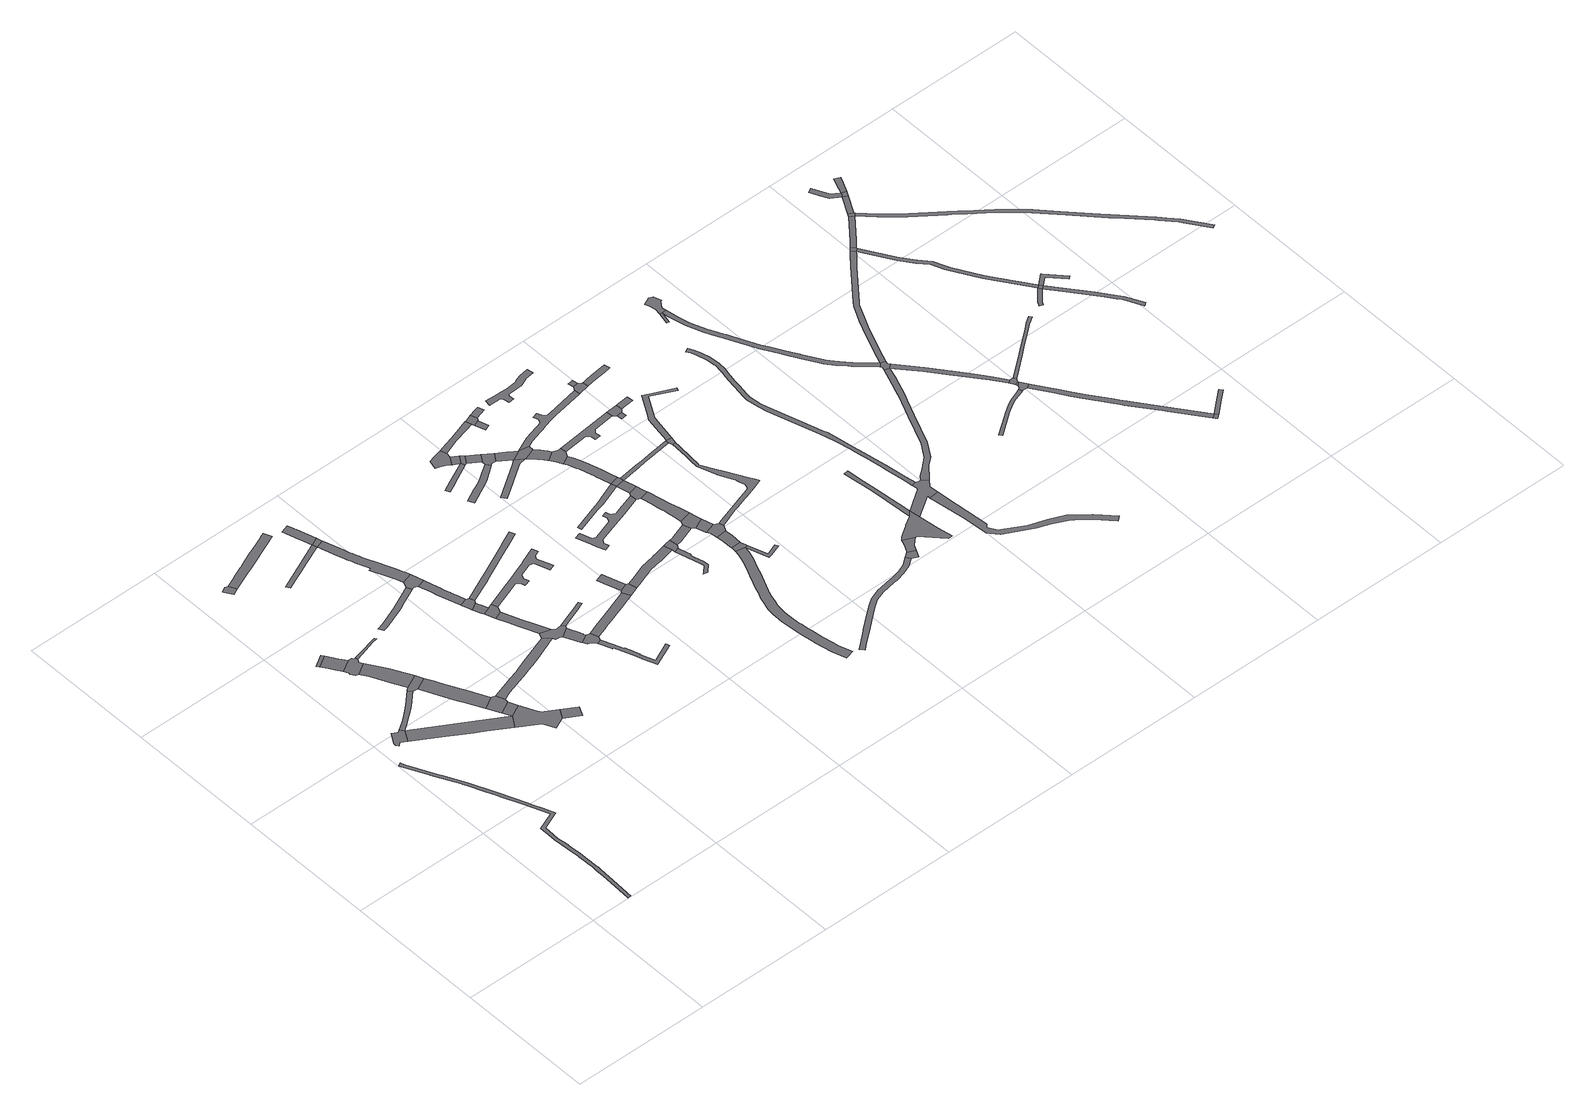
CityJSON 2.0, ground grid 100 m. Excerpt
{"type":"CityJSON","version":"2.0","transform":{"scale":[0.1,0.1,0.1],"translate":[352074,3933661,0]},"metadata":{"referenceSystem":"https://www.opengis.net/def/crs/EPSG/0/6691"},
"CityObjects":{
"road1":{"type":"Road","attributes":{"RoadStructureAttribute.sectionType":"1"},"geometry":[{"type":"MultiSurface","lod":"1","boundaries":[[[0,1,2,3,4,5,6,7,8,9,10,11,12,13,14,15,16,17,18,19,20,21,22,23,24,25,26,27,28,29,30,31,32,33,34,35,36,37,38,39,40,41,42,43,44,45,46,47,48,49,50,51,52,53,54,55]]]}]},
"road2":{"type":"Road","geometry":[{"type":"MultiSurface","lod":"1","boundaries":[[[56,57,58,59,60,61,62,63,64,65]]]}]},
"road3":{"type":"Road","attributes":{"RoadStructureAttribute.sectionType":"1"},"geometry":[{"type":"MultiSurface","lod":"1","boundaries":[[[66,67,68,69,70,59,58,71,72,73,74,75]]]}]},
"road4":{"type":"Road","attributes":{"RoadStructureAttribute.sectionType":"1"},"geometry":[{"type":"MultiSurface","lod":"1","boundaries":[[[76,58,57,77,78,79,80,81,82]]]}]},
"road5":{"type":"Road","geometry":[{"type":"MultiSurface","lod":"1","boundaries":[[[83,84,85,86]]]}]},
"road6":{"type":"Road","attributes":{"function":"3","RoadStructureAttribute.sectionType":"1"},"geometry":[{"type":"MultiSurface","lod":"1","boundaries":[[[87,88,89,90,91,84,83]]]}]},
"road7":{"type":"Road","geometry":[{"type":"MultiSurface","lod":"1","boundaries":[[[92,93,94,95,96,97,90,89,98,99,100,101]]]}]},
"road8":{"type":"Road","attributes":{"function":"3","RoadStructureAttribute.sectionType":"1"},"geometry":[{"type":"MultiSurface","lod":"1","boundaries":[[[102,103,104,105,106,107,108,109,92,101]]]}]},
"road9":{"type":"Road","geometry":[{"type":"MultiSurface","lod":"1","boundaries":[[[110,111,112,106,105,66,75]]]}]},
"road10":{"type":"Road","attributes":{"function":"3","RoadStructureAttribute.sectionType":"1"},"geometry":[{"type":"MultiSurface","lod":"1","boundaries":[[[110,113,114,115,116,117,118,119,120,121,122,123,124,125,126,111]]]}]},
"road11":{"type":"Road","geometry":[{"type":"MultiSurface","lod":"1","boundaries":[[[127,128,129,130,131,132,133]]]}]},
"road12":{"type":"Road","attributes":{"RoadStructureAttribute.sectionType":"1"},"geometry":[{"type":"MultiSurface","lod":"1","boundaries":[[[134,135,136,137,138,95,94]]]}]},
"road13":{"type":"Road","geometry":[{"type":"MultiSurface","lod":"1","boundaries":[[[118,117,139,140,141,142,143]]]}]},
"road14":{"type":"Road","attributes":{"RoadStructureAttribute.sectionType":"1"},"geometry":[{"type":"MultiSurface","lod":"1","boundaries":[[[144,140,139,82]]]}]},
"road15":{"type":"Road","geometry":[{"type":"MultiSurface","lod":"1","boundaries":[[[82,81,145,146,147,148,149,150,151,152,153,154,144]]]}]},
"road16":{"type":"Road","attributes":{"function":"3","RoadStructureAttribute.sectionType":"1"},"geometry":[{"type":"MultiSurface","lod":"1","boundaries":[[[155,156,157,158,159,149,148]]]}]},
"road17":{"type":"Road","attributes":{"RoadStructureAttribute.sectionType":"1"},"geometry":[{"type":"MultiSurface","lod":"1","boundaries":[[[130,160,161,162,163,164,165,166,167,168,169,170,171,172,173,174,131]]]}]},
"road18":{"type":"Road","attributes":{"RoadStructureAttribute.sectionType":"1"},"geometry":[{"type":"MultiSurface","lod":"1","boundaries":[[[142,175,176,177,178,179,180,181,182,183,184,185,186,187,188,189,190,191,192,143]]]}]},
"road19":{"type":"Road","attributes":{"RoadStructureAttribute.sectionType":"1"},"geometry":[{"type":"MultiSurface","lod":"1","boundaries":[[[193,194,195,196,197,198,199,200,201,202,203,204]]]}]},
"road20":{"type":"Road","attributes":{"RoadStructureAttribute.sectionType":"1"},"geometry":[{"type":"MultiSurface","lod":"1","boundaries":[[[205,206,207,208,209,210,211]]]}]},
"road21":{"type":"Road","attributes":{"RoadStructureAttribute.sectionType":"1"},"geometry":[{"type":"MultiSurface","lod":"1","boundaries":[[[212,213,214,215,216,217,218,219,220,221,211]]]}]},
"road22":{"type":"Road","geometry":[{"type":"MultiSurface","lod":"1","boundaries":[[[210,222,223,224,212,211]]]}]},
"road23":{"type":"Road","geometry":[{"type":"MultiSurface","lod":"1","boundaries":[[[225,226,227,193,204,228,229,230]]]}]},
"road24":{"type":"Road","attributes":{"RoadStructureAttribute.sectionType":"1"},"geometry":[{"type":"MultiSurface","lod":"1","boundaries":[[[210,231,232,233,234,235,236,237,238,239,240,241,242,243,244,245,246,227,226,247,248,249,250,251,252,253,254,255,256,257,258,259,260,261,262,222]]]}]},
"road25":{"type":"Road","attributes":{"RoadStructureAttribute.sectionType":"1"},"geometry":[{"type":"MultiSurface","lod":"1","boundaries":[[[229,263,264,265,266,267,268,269,270,271,272,273,274,275,230]]]}]},
"road26":{"type":"Road","geometry":[{"type":"MultiSurface","lod":"1","boundaries":[[[265,276,277,278,279,280,281,282,283,266]]]}]},
"road27":{"type":"Road","attributes":{"RoadStructureAttribute.sectionType":"1"},"geometry":[{"type":"MultiSurface","lod":"1","boundaries":[[[284,285,286,287,288,289,290,291,280,279]]]}]},
"road28":{"type":"Road","geometry":[{"type":"MultiSurface","lod":"1","boundaries":[[[292,288,287,293,294,295]]]}]},
"road29":{"type":"Road","attributes":{"RoadStructureAttribute.sectionType":"1"},"geometry":[{"type":"MultiSurface","lod":"1","boundaries":[[[296,297,298,294,293,299,300,301,302,303,304,305]]]}]},
"road30":{"type":"Road","geometry":[{"type":"MultiSurface","lod":"1","boundaries":[[[304,186,185,306,307,308,309,310,311,312,313,305]]]}]},
"road31":{"type":"Road","attributes":{"RoadStructureAttribute.sectionType":"1"},"geometry":[{"type":"MultiSurface","lod":"1","boundaries":[[[314,315,316,317,318,310,309,319,320,321,322]]]}]},
"road32":{"type":"Road","geometry":[{"type":"MultiSurface","lod":"1","boundaries":[[[323,324,325,326,327,328,329,330,331,332,314,322]]]}]},
"road33":{"type":"Road","attributes":{"RoadStructureAttribute.sectionType":"1"},"geometry":[{"type":"MultiSurface","lod":"1","boundaries":[[[333,334,335,336,337,338,339,340,341,342,343,344,345,346,347,348,349,350,351,352,328,327]]]}]},
"road34":{"type":"Road","attributes":{"RoadStructureAttribute.sectionType":"1"},"geometry":[{"type":"MultiSurface","lod":"1","boundaries":[[[311,353,354,355,356,357,358,359,360,361,312]]]}]},
"road35":{"type":"Road","geometry":[{"type":"MultiSurface","lod":"1","boundaries":[[[362,363,364,365,366,367,368,369,370,371,372,373,374,375,376,377,378,379,380,381,382,383,384,385,386,387,292,295]]]}]},
"road36":{"type":"Road","attributes":{"RoadStructureAttribute.sectionType":"1"},"geometry":[{"type":"MultiSurface","lod":"1","boundaries":[[[282,388,389,390,391,392,393,394,395,396,397,398,399,283]]]}]},
"road37":{"type":"Road","attributes":{"RoadStructureAttribute.sectionType":"1"},"geometry":[{"type":"MultiSurface","lod":"1","boundaries":[[[400,401,402,403,404,405,330,329,406,407,408,409,410,411,412,413,414,415]]]}]},
"road38":{"type":"Road","attributes":{"RoadStructureAttribute.sectionType":"1"},"geometry":[{"type":"MultiSurface","lod":"1","boundaries":[[[416,417,418,419,420,421]]]}]},
"road39":{"type":"Road","geometry":[{"type":"MultiSurface","lod":"1","boundaries":[[[420,400,415,422,423,424,425,426,421]]]}]},
"road40":{"type":"Road","attributes":{"RoadStructureAttribute.sectionType":"1"},"geometry":[{"type":"MultiSurface","lod":"1","boundaries":[[[424,427,428,429,430,431,432,433,434,435,436,437,438,439,425]]]}]},
"road41":{"type":"Road","attributes":{"RoadStructureAttribute.sectionType":"1"},"geometry":[{"type":"MultiSurface","lod":"1","boundaries":[[[440,441,442,443,444,445,446]]]}]},
"road42":{"type":"Road","attributes":{"RoadStructureAttribute.sectionType":"1"},"geometry":[{"type":"MultiSurface","lod":"1","boundaries":[[[447,448,449,450,451,452,453,454,455,456,457,458]]]}]},
"road43":{"type":"Road","geometry":[{"type":"MultiSurface","lod":"1","boundaries":[[[459,460,461,462,463,464,465,466,467,468]]]}]},
"road44":{"type":"Road","attributes":{"RoadStructureAttribute.sectionType":"1"},"geometry":[{"type":"MultiSurface","lod":"1","boundaries":[[[469,470,471,472,473,474,475,476,477,478,479,480,481,482,483,484,485,486,487,488,489,490,491,492,493,494,495,496,497,498,499,500,501,502,503,504,505,506,507,508,509,510,511,512,513,514,515,516,517,518,519,520,521,522,523]]]}]},
"road45":{"type":"Road","attributes":{"RoadStructureAttribute.sectionType":"1"},"geometry":[{"type":"MultiSurface","lod":"1","boundaries":[[[524,467,466,525,446]]]}]},
"road46":{"type":"Road","geometry":[{"type":"MultiSurface","lod":"1","boundaries":[[[526,527,524,446,445]]]}]},
"road47":{"type":"Road","attributes":{"RoadStructureAttribute.sectionType":"1"},"geometry":[{"type":"MultiSurface","lod":"1","boundaries":[[[528,529,530,531,532,533,534,535,536,537,538,539]]]}]},
"road48":{"type":"Road","attributes":{"RoadStructureAttribute.sectionType":"1"},"geometry":[{"type":"MultiSurface","lod":"1","boundaries":[[[540,541,542,543,544,545,546,547,548,549,550,551,552,553,554,555,556,557,558,559,560,561,562]]]}]},
"road49":{"type":"Road","attributes":{"RoadStructureAttribute.sectionType":"1"},"geometry":[{"type":"MultiSurface","lod":"1","boundaries":[[[563,564,565,566,567,568,569,570,571]]]}]},
"road50":{"type":"Road","geometry":[{"type":"MultiSurface","lod":"1","boundaries":[[[572,573,432,431,528,539,574]]]}]},
"road51":{"type":"Road","attributes":{"RoadStructureAttribute.sectionType":"1"},"geometry":[{"type":"MultiSurface","lod":"1","boundaries":[[[527,526,575,576]]]}]},
"road52":{"type":"Road","geometry":[{"type":"MultiSurface","lod":"1","boundaries":[[[577,578,579,576,575,447,458]]]}]},
"road53":{"type":"Road","attributes":{"RoadStructureAttribute.sectionType":"1"},"geometry":[{"type":"MultiSurface","lod":"1","boundaries":[[[580,581,582,583,584,585,586,587,588,589,590,591,580,592,593,594]]]}]},
"road54":{"type":"Road","attributes":{"RoadStructureAttribute.sectionType":"1"},"geometry":[{"type":"MultiSurface","lod":"1","boundaries":[[[595,596,597,598,599,600,601,459,468]]]}]},
"road55":{"type":"Road","attributes":{"RoadStructureAttribute.sectionType":"1"},"geometry":[{"type":"MultiSurface","lod":"1","boundaries":[[[602,603,604,605,572,574]]]}]},
"road56":{"type":"Road","attributes":{"RoadStructureAttribute.sectionType":"1"},"geometry":[{"type":"MultiSurface","lod":"1","boundaries":[[[578,571,606,607,608,579]]]}]},
"road57":{"type":"Road","geometry":[{"type":"MultiSurface","lod":"1","boundaries":[[[571,570,609,610,606]]]}]},
"road58":{"type":"Road","geometry":[{"type":"MultiSurface","lod":"1","boundaries":[[[611,612,613,614,615,469,523]]]}]},
"road59":{"type":"Road","attributes":{"RoadStructureAttribute.sectionType":"1"},"geometry":[{"type":"MultiSurface","lod":"1","boundaries":[[[616,617,614,613,618,619,620]]]}]},
"road60":{"type":"Road","attributes":{"RoadStructureAttribute.sectionType":"1"},"geometry":[{"type":"MultiSurface","lod":"1","boundaries":[[[621,622,623,624,625,626,627,609,570,628,629,630,631,632,633,634,635]]]}]},
"road61":{"type":"Road","geometry":[{"type":"MultiSurface","lod":"1","boundaries":[[[604,603,636,637,638,639,640]]]}]},
"road62":{"type":"Road","attributes":{"RoadStructureAttribute.sectionType":"1"},"geometry":[{"type":"MultiSurface","lod":"1","boundaries":[[[637,636,641,642]]]}]},
"road63":{"type":"Road","attributes":{"RoadStructureAttribute.sectionType":"1"},"geometry":[{"type":"MultiSurface","lod":"1","boundaries":[[[643,644,645,646,647,648,649,650,651,652,653,654,655,656,657,658,659,660,661,662,663,664,665,666,667,668]]]}]},
"road64":{"type":"Road","geometry":[{"type":"MultiSurface","lod":"1","boundaries":[[[641,669,670,671,620,619,672,673,674,642]]]}]},
"road65":{"type":"Road","attributes":{"RoadStructureAttribute.sectionType":"1"},"geometry":[{"type":"MultiSurface","lod":"1","boundaries":[[[675,676,677,678,679,680,681,682,683,684,640,639,685,686,687,688,689]]]}]},
"road66":{"type":"Road","attributes":{"RoadStructureAttribute.sectionType":"1"},"geometry":[{"type":"MultiSurface","lod":"1","boundaries":[[[690,691,692,693,694,695,611,523]]]}]},
"road67":{"type":"Road","attributes":{"RoadStructureAttribute.sectionType":"1"},"geometry":[{"type":"MultiSurface","lod":"1","boundaries":[[[696,697,698,699]]]}]},
"road68":{"type":"Road","geometry":[{"type":"MultiSurface","lod":"1","boundaries":[[[700,593,592,562,561,675,689]]]}]},
"road69":{"type":"Road","geometry":[{"type":"MultiSurface","lod":"1","boundaries":[[[597,696,699,701,702,703,598]]]}]},
"road70":{"type":"Road","geometry":[{"type":"MultiSurface","lod":"1","boundaries":[[[704,705,706,707,708,621,635,709,710,711]]]}]},
"road71":{"type":"Road","geometry":[{"type":"MultiSurface","lod":"1","boundaries":[[[712,713,581,580,594]]]}]},
"road72":{"type":"Road","attributes":{"RoadStructureAttribute.sectionType":"1"},"geometry":[{"type":"MultiSurface","lod":"1","boundaries":[[[714,715,716,717,718,719,720,721,581,713,722,723,724,725,726,727,704,711]]]}]},
"road73":{"type":"Road","attributes":{"RoadStructureAttribute.sectionType":"1"},"geometry":[{"type":"MultiSurface","lod":"1","boundaries":[[[728,729,730,702,701]]]}]},
"road74":{"type":"Road","attributes":{"RoadStructureAttribute.sectionType":"1"},"geometry":[{"type":"MultiSurface","lod":"1","boundaries":[[[731,732,733,734,735,736,737,738,739,740,741,742,743,606,610,744,745,746,747,748,749,750,751]]]}]},
"road75":{"type":"Road","attributes":{"RoadStructureAttribute.sectionType":"1"},"geometry":[{"type":"MultiSurface","lod":"1","boundaries":[[[752,753,754,755,756,757,758,759,712,594]]]}]},
"road76":{"type":"Road","attributes":{"RoadStructureAttribute.sectionType":"1"},"geometry":[{"type":"MultiSurface","lod":"1","boundaries":[[[760,761,762,706,705,763,764,765,766,767,768,769,770]]]}]},
"road77":{"type":"Road","attributes":{"RoadStructureAttribute.sectionType":"1"},"geometry":[{"type":"MultiSurface","lod":"1","boundaries":[[[771,772,773,774,775,776,777,778,779,780,781,782,783,784,785,786,673,672,787,788,789,790,791,792,793,794,795,796,797,798,799,800,801,802,803,804,805]]]}]},
"road78":{"type":"Road","attributes":{"RoadStructureAttribute.sectionType":"1"},"geometry":[{"type":"MultiSurface","lod":"1","boundaries":[[[806,807,808,809,810,811,812,813,814,815,816,817,818,819,820,821,822,823,824,825,826,827]]]}]},
"road79":{"type":"Road","geometry":[{"type":"MultiSurface","lod":"1","boundaries":[[[828,643,668,829,830]]]}]},
"road80":{"type":"Road","geometry":[{"type":"MultiSurface","lod":"1","boundaries":[[[756,755,831,771,805,832,833]]]}]},
"road81":{"type":"Road","attributes":{"RoadStructureAttribute.sectionType":"1"},"geometry":[{"type":"MultiSurface","lod":"1","boundaries":[[[834,835,836,837,838,828,830]]]}]},
"road82":{"type":"Road","attributes":{"RoadStructureAttribute.sectionType":"1"},"geometry":[{"type":"MultiSurface","lod":"1","boundaries":[[[839,840,841,842]]]}]},
"road83":{"type":"Road","geometry":[{"type":"MultiSurface","lod":"1","boundaries":[[[843,760,770,839,842,844]]]}]},
"road84":{"type":"Road","geometry":[{"type":"MultiSurface","lod":"1","boundaries":[[[845,846,847,848,731,751]]]}]},
"road85":{"type":"Road","attributes":{"RoadStructureAttribute.sectionType":"1"},"geometry":[{"type":"MultiSurface","lod":"1","boundaries":[[[847,849,850,851,852,848]]]}]},
"road86":{"type":"Road","geometry":[{"type":"MultiSurface","lod":"1","boundaries":[[[853,854,855,856,857,858,836,835,859,860,861,862,863]]]}]},
"road87":{"type":"Road","attributes":{"RoadStructureAttribute.sectionType":"1"},"geometry":[{"type":"MultiSurface","lod":"1","boundaries":[[[864,865,843,844]]]}]},
"road88":{"type":"Road","attributes":{"RoadStructureAttribute.sectionType":"1"},"geometry":[{"type":"MultiSurface","lod":"1","boundaries":[[[866,867,868,869,870,871,872,873,874,875,876,833,832]]]}]},
"road89":{"type":"Road","attributes":{"RoadStructureAttribute.sectionType":"1"},"geometry":[{"type":"MultiSurface","lod":"1","boundaries":[[[877,878,879,880,881,882,883,884,885,886,887,846,845]]]}]},
"road90":{"type":"Road","attributes":{"RoadStructureAttribute.sectionType":"1"},"geometry":[{"type":"MultiSurface","lod":"1","boundaries":[[[853,888,889,890,891,892,893,894,895,896,854]]]}]},
"road91":{"type":"Road","geometry":[{"type":"MultiSurface","lod":"1","boundaries":[[[897,898,899,900,901,902,903,904,905,906,907,908,909,910,911,912,913,853,863]]]}]},
"road92":{"type":"Road","attributes":{"RoadStructureAttribute.sectionType":"1"},"geometry":[{"type":"MultiSurface","lod":"1","boundaries":[[[907,914,915,916,917,918,919,920,921,922,923,924,925,926,927,928,929,930,931,932,933,934,935,936,937,938,939,940,941,942,943,944,945,946,947,948,949,950,951,952,953,954,955,956,957,958,959,960,961,962,963,964,965,908]]]}]},
"road93":{"type":"Road","attributes":{"RoadStructureAttribute.sectionType":"1"},"geometry":[{"type":"MultiSurface","lod":"1","boundaries":[[[966,967,968,969,970,971,972,973,974,975,976,977,978,979,980,981,982,983,984,985,986,987,988,989,901,900]]]}]},
"road94":{"type":"Road","attributes":{"RoadStructureAttribute.sectionType":"1"},"geometry":[{"type":"MultiSurface","lod":"1","boundaries":[[[990,991,992,993]]]}]},
"road95":{"type":"Road","geometry":[{"type":"MultiSurface","lod":"1","boundaries":[[[993,994,995,996,997,998,999,1000,1001,1002,1003,1004,990]]]}]},
"road96":{"type":"Road","attributes":{"RoadStructureAttribute.sectionType":"1"},"geometry":[{"type":"MultiSurface","lod":"1","boundaries":[[[1005,1006,1007,1008,1009,1010,1011,1012,1013,1014,1015,1016,1017,1018,1019,1020,1021,1022,1023,1024,1025,1026,1027,1028,1029,1030,1031,1032,1033,1034,1035,1036,1037,1038,1039,1040,1041,1042,1043,1044,1045,1046,1047,1048,994,993]]]}]},
"road97":{"type":"Road","attributes":{"RoadStructureAttribute.sectionType":"1"},"geometry":[{"type":"MultiSurface","lod":"1","boundaries":[[[1049,1050,1051,1052,1053,1054,1055,1056,1057,1058,1059,905,904,1060,1061,1062,1063,1064,1065,1066,1067,1068,1069,1070,1071,1072,1073,1074,1075,1076,1077,1078,1079,1080,1081,1082,1083,1069,1084]]]}]},
"road98":{"type":"Road","geometry":[{"type":"MultiSurface","lod":"1","boundaries":[[[1069,1083,1085,1086,1028,1027,1087,1084]]]}]},
"road99":{"type":"Road","attributes":{"RoadStructureAttribute.sectionType":"1"},"geometry":[{"type":"MultiSurface","lod":"1","boundaries":[[[1088,1089,1090,1091,1092,1093,1094,1095,1096,1097,1098,1099]]]}]},
"road100":{"type":"Road","attributes":{"RoadStructureAttribute.sectionType":"1"},"geometry":[{"type":"MultiSurface","lod":"1","boundaries":[[[1100,1101,1102,1103]]]}]},
"road101":{"type":"Road","geometry":[{"type":"MultiSurface","lod":"1","boundaries":[[[1102,1104,1105,1099,1098,1106,1107,1108,1109,1103]]]}]},
"road102":{"type":"Road","geometry":[{"type":"MultiSurface","lod":"1","boundaries":[[[1075,1110,1101,1100,1111,1112,1113,1114,1076]]]}]},
"road103":{"type":"Road","attributes":{"RoadStructureAttribute.sectionType":"1"},"geometry":[{"type":"MultiSurface","lod":"1","boundaries":[[[1115,1116,1117,1118,1119,1120,1121,1122,1123,1124,1109,1108,1125,1126,1127,1128,1129,1130,1131,1132,1133,1134,1135,1136]]]}]},
"road104":{"type":"Road","attributes":{"RoadStructureAttribute.sectionType":"1"},"geometry":[{"type":"MultiSurface","lod":"1","boundaries":[[[1113,1137,1138,1139,1140,1141,1142,1143,1144,1145,1146,1147,1148,1114]]]}]},
"road105":{"type":"Road","attributes":{"RoadStructureAttribute.sectionType":"1"},"geometry":[{"type":"MultiSurface","lod":"1","boundaries":[[[1149,1150,1151,1152,1153,1154,1155,1156,1157,1158,1028,1086,1159,1160,1161,1162,1163,1164,1165,1166,1167,1168,1169,1170,1171,1172,1173,1174,1175,1176,1177,1178,1179,1180,1181,1182,1183,1184,1185,1186,1187,1188,1189,1168]]]}]},
"road106":{"type":"Road","geometry":[{"type":"MultiSurface","lod":"1","boundaries":[[[1136,1135,1190,1191,1192,1193]]]}]},
"road107":{"type":"Road","geometry":[{"type":"MultiSurface","lod":"1","boundaries":[[[1189,1194,1195,1149,1168]]]}]},
"road108":{"type":"Road","attributes":{"RoadStructureAttribute.sectionType":"1"},"geometry":[{"type":"MultiSurface","lod":"1","boundaries":[[[1196,1197,1198,1199,1200,1136,1193]]]}]},
"road109":{"type":"Road","geometry":[{"type":"MultiSurface","lod":"1","boundaries":[[[1201,1202,1203,1204,1205]]]}]},
"road110":{"type":"Road","attributes":{"RoadStructureAttribute.sectionType":"1"},"geometry":[{"type":"MultiSurface","lod":"1","boundaries":[[[1206,1203,1202,1207]]]}]},
"road111":{"type":"Road","geometry":[{"type":"MultiSurface","lod":"1","boundaries":[[[1177,1208,1209,1178]]]}]},
"road112":{"type":"Road","attributes":{"RoadStructureAttribute.sectionType":"1"},"geometry":[{"type":"MultiSurface","lod":"1","boundaries":[[[1210,1211,1212,1206,1213,1214,1215,1216,1217,1218]]]}]},
"road113":{"type":"Road","attributes":{"RoadStructureAttribute.sectionType":"1"},"geometry":[{"type":"MultiSurface","lod":"1","boundaries":[[[1177,1219,1220,1221,1222,1223,1208,1224,1225,1226,1227,1228,1229,1230,1231,1232,1233,1234,1235,1236,1209,1208]]]}]},
"road114":{"type":"Road","geometry":[{"type":"MultiSurface","lod":"1","boundaries":[[[1237,1213,1206,1207]]]}]},
"road115":{"type":"Road","attributes":{"RoadStructureAttribute.sectionType":"1"},"geometry":[{"type":"MultiSurface","lod":"1","boundaries":[[[1209,1238,1239,1240,1241,1242,1243,1178]]]}]},
"road116":{"type":"Road","attributes":{"RoadStructureAttribute.sectionType":"1"},"geometry":[{"type":"MultiSurface","lod":"1","boundaries":[[[1244,1213,1237,1245,1246,1247]]]}]},
"road117":{"type":"Road","attributes":{"RoadStructureAttribute.sectionType":"1"},"geometry":[{"type":"MultiSurface","lod":"1","boundaries":[[[1204,1248,1249,1195,1194,1250,1205,1251,1252,1253,1254,1255,1256,1257,1258,1259,1260,1261,1262,1263,1264,1265,1266,1267,1268,1269,1270,1271,1272,1273,1274,1275,1276,1277,1278,1279,1280,1281,1282,1283,1284,1285,1286,1287,1288,1289,1201,1205]]]}]}
},
"vertices":[
[4,1776,0],[13,1757,0],[18,1745,0],[93,1593,0],[95,1587,0],[110,1555,0],[188,1404,0],[190,1400,0],[201,1377,0],[251,1260,0],[281,1190,0],[291,1167,0],[346,1032,0],[416,854,0],[290,802,0],[289,728,0],[288,670,0],[292,618,0],[296,561,0],[301,467,0],[302,458,0],[302,442,0],[304,393,0],[304,388,0],[305,347,0],[303,309,0],[300,238,0],[298,206,0],[288,7,0],[288,4,0],[311,3,0],[313,40,0],[314,48,0],[324,224,0],[325,229,0],[324,237,0],[329,321,0],[329,326,0],[326,436,0],[325,487,0],[320,562,0],[319,601,0],[312,670,0],[313,714,0],[314,785,0],[448,841,0],[414,926,0],[390,986,0],[373,1028,0],[304,1199,0],[292,1227,0],[223,1387,0],[146,1541,0],[132,1566,0],[39,1756,0],[27,1789,0],
[143,1922,0],[184,1898,0],[231,1978,0],[213,2005,0],[201,1997,0],[195,1993,0],[158,2016,0],[111,1940,0],[106,1920,0],[121,1903,0],
[473,2223,0],[382,2135,0],[347,2105,0],[314,2078,0],[273,2046,0],[291,2020,0],[334,2053,0],[370,2083,0],[403,2112,0],[495,2200,0],
[262,1960,0],[387,1777,0],[452,1737,0],[536,1686,0],[602,1646,0],[751,1555,0],[804,1640,0],
[214,2733,0],[296,2785,0],[284,2803,0],[201,2751,0],
[244,2685,0],[267,2649,0],[294,2606,0],[378,2658,0],[344,2710,0],
[430,2579,0],[415,2603,0],[429,2628,0],[425,2644,0],[418,2642,0],[406,2657,0],[311,2578,0],[310,2561,0],[330,2532,0],[348,2527,0],
[383,2469,0],[457,2321,0],[490,2255,0],[496,2245,0],[594,2293,0],[567,2347,0],[545,2392,0],[515,2443,0],
[530,2193,0],[620,2239,0],[616,2248,0],
[621,2006,0],[634,1978,0],[651,1944,0],[663,1919,0],[726,1794,0],[814,1844,0],[765,1945,0],[757,1962,0],[734,2009,0],[733,2010,0],[708,2061,0],[681,2115,0],[658,2163,0],[648,2181,0],
[209,3596,0],[239,3542,0],[267,3556,0],[285,3564,0],[261,3619,0],[240,3626,0],[204,3605,0],
[477,2641,0],[589,2672,0],[631,2681,0],[623,2696,0],[472,2657,0],
[773,1701,0],[863,1747,0],[866,1773,0],[869,1774,0],[845,1834,0],
[893,1682,0],
[875,1479,0],[896,1465,0],[935,1384,0],[1016,1422,0],[1057,1489,0],[959,1549,0],[940,1585,0],[912,1640,0],[911,1644,0],[899,1670,0],
[1126,1357,0],[1135,1375,0],[1144,1393,0],[1157,1418,0],[1161,1426,0],
[418,3621,0],[419,3621,0],[468,3641,0],[684,3734,0],[745,3760,0],[721,3816,0],[689,3803,0],[674,3797,0],[621,3774,0],[540,3740,0],[446,3698,0],[435,3693,0],[419,3687,0],[342,3655,0],[337,3652,0],
[928,1799,0],[968,1811,0],[1034,1832,0],[1105,1853,0],[1143,1867,0],[1182,1880,0],[1266,1911,0],[1291,1921,0],[1374,1952,0],[1416,1968,0],[1432,1973,0],[1382,2019,0],[1192,1950,0],[1151,1935,0],[1113,1921,0],[1075,1907,0],[1010,1886,0],[964,1872,0],
[1059,2891,0],[969,2849,0],[883,2808,0],[743,2752,0],[696,2740,0],[715,2706,0],[746,2712,0],[899,2772,0],[926,2784,0],[945,2793,0],[1015,2826,0],[1076,2855,0],
[518,3384,0],[534,3354,0],[603,3386,0],[667,3415,0],[749,3452,0],[889,3514,0],[879,3546,0],
[934,3573,0],[933,3576,0],[893,3708,0],[891,3714,0],[889,3724,0],[874,3769,0],[817,3751,0],[826,3719,0],[852,3633,0],[855,3624,0],
[947,3532,0],[941,3549,0],[936,3568,0],
[1168,2911,0],[1154,2956,0],[1078,2933,0],[1094,2863,0],[1121,2851,0],[1180,2867,0],
[931,3373,0],[935,3362,0],[942,3339,0],[946,3328,0],[953,3308,0],[963,3277,0],[968,3263,0],[976,3241,0],[978,3236,0],[991,3203,0],[1006,3166,0],[1009,3159,0],[991,3152,0],[1047,3021,0],[1059,2991,0],[1070,2956,0],[1140,3001,0],[1136,3012,0],[1121,3052,0],[1105,3089,0],[1063,3187,0],[1047,3227,0],[1031,3265,0],[1029,3272,0],[1024,3286,0],[1022,3292,0],[1019,3299,0],[1009,3329,0],[1006,3335,0],[999,3358,0],[989,3392,0],[984,3408,0],
[1146,2762,0],[1157,2722,0],[1206,2559,0],[1263,2576,0],[1247,2629,0],[1236,2663,0],[1234,2671,0],[1231,2682,0],[1228,2694,0],[1218,2726,0],[1214,2739,0],[1213,2745,0],[1193,2815,0],
[1210,2547,0],[1215,2530,0],[1224,2502,0],[1231,2482,0],[1283,2514,0],[1285,2516,0],[1296,2530,0],[1283,2568,0],
[1232,2478,0],[1240,2457,0],[1255,2421,0],[1261,2406,0],[1318,2427,0],[1313,2439,0],[1297,2478,0],[1288,2501,0],
[1349,2439,0],[1289,2334,0],[1345,2356,0],[1364,2399,0],
[1418,2178,0],[1417,2179,0],[1402,2216,0],[1300,2307,0],[1316,2266,0],[1323,2249,0],[1344,2198,0],[1362,2152,0],[1399,2059,0],[1477,2036,0],
[1442,1955,0],[1464,1953,0],[1471,1952,0],[1484,1942,0],[1554,1988,0],[1564,2001,0],[1541,2021,0],[1500,2019,0],
[1600,1862,0],[1595,1876,0],[1594,1879,0],[1577,1924,0],[1566,1954,0],[1503,1911,0],[1523,1863,0],[1540,1833,0],[1542,1829,0],
[1561,1797,0],[1582,1789,0],[1588,1784,0],[1606,1767,0],[1608,1761,0],[1640,1773,0],[1651,1798,0],[1631,1855,0],[1626,1853,0],[1616,1857,0],
[1643,1669,0],[1644,1664,0],[1653,1667,0],[1654,1665,0],[1699,1543,0],[1721,1486,0],[1722,1481,0],[1746,1419,0],[1759,1384,0],[1922,1458,0],[1912,1480,0],[1773,1415,0],[1735,1518,0],[1740,1520,0],[1723,1565,0],[1722,1570,0],[1703,1620,0],[1698,1618,0],[1697,1619,0],[1671,1690,0],
[1634,2028,0],[1727,2064,0],[1729,2065,0],[1764,2078,0],[1755,2103,0],[1740,2097,0],[1730,2093,0],[1728,2092,0],[1626,2054,0],
[1543,2463,0],[1574,2474,0],[1575,2474,0],[1602,2458,0],[1613,2425,0],[1655,2440,0],[1641,2479,0],[1654,2506,0],[1697,2523,0],[1733,2536,0],[1735,2537,0],[1743,2540,0],[1774,2532,0],[1788,2495,0],[1815,2424,0],[1854,2439,0],[1839,2480,0],[1813,2551,0],[1827,2574,0],[1865,2589,0],[1847,2632,0],[1735,2586,0],[1734,2585,0],[1731,2584,0],[1626,2544,0],[1537,2510,0],
[1462,2606,0],[1474,2611,0],[1514,2631,0],[1735,2736,0],[1737,2737,0],[1860,2796,0],[1843,2832,0],[1738,2782,0],[1736,2781,0],[1504,2670,0],[1457,2648,0],[1416,2629,0],
[2007,1987,0],[1843,1930,0],[1727,1889,0],[1725,1888,0],[1716,1885,0],[1669,1868,0],[1680,1808,0],[1725,1823,0],[1725,1824,0],[1726,1824,0],[1740,1829,0],[1825,1859,0],[1861,1872,0],[1913,1890,0],[1991,1918,0],[2032,1932,0],
[2042,2122,0],[2021,2187,0],[1964,2169,0],[1986,2098,0],[2016,2005,0],[2072,2026,0],
[2033,1932,0],[2072,1946,0],[2102,1957,0],[2090,2017,0],[2084,2020,0],
[2132,1968,0],[2268,2016,0],[2365,2034,0],[2368,2034,0],[2478,2059,0],[2465,2119,0],[2398,2104,0],[2389,2102,0],[2361,2097,0],[2357,2096,0],[2249,2073,0],[2145,2036,0],[2141,2034,0],
[1868,3395,0],[1794,3358,0],[1808,3328,0],[1870,3359,0],[1882,3365,0],[2029,3441,0],[2015,3468,0],
[2122,3362,0],[2055,3319,0],[2003,3282,0],[1952,3258,0],[1924,3244,0],[1833,3199,0],[1853,3159,0],[1936,3200,0],[1944,3203,0],[1975,3219,0],[2036,3251,0],[2144,3334,0],
[1996,3633,0],[1929,3614,0],[1891,3603,0],[1872,3539,0],[1892,3534,0],[1914,3525,0],[1939,3513,0],[1968,3495,0],[2005,3553,0],[2009,3588,0],
[2759,1794,0],[2752,1759,0],[2745,1731,0],[2733,1697,0],[2715,1649,0],[2685,1581,0],[2635,1465,0],[2633,1461,0],[2624,1438,0],[2617,1421,0],[2605,1390,0],[2597,1365,0],[2575,1289,0],[2572,1268,0],[2568,1233,0],[2565,1208,0],[2566,1186,0],[2566,1174,0],[2567,1157,0],[2567,1152,0],[2572,1077,0],[2574,1054,0],[2580,1007,0],[2581,997,0],[2584,977,0],[2594,911,0],[2597,885,0],[2622,759,0],[2652,662,0],[2717,680,0],[2685,778,0],[2678,816,0],[2662,894,0],[2653,960,0],[2652,970,0],[2646,1008,0],[2639,1062,0],[2637,1080,0],[2633,1164,0],[2632,1210,0],[2634,1224,0],[2636,1241,0],[2641,1277,0],[2650,1311,0],[2664,1363,0],[2671,1381,0],[2676,1392,0],[2684,1412,0],[2713,1477,0],[2717,1487,0],[2746,1551,0],[2767,1604,0],[2796,1677,0],[2816,1740,0],[2824,1779,0],
[2052,3521,0],[1972,3492,0],
[2042,3447,0],[2079,3502,0],
[2484,2035,0],[2530,1858,0],[2535,1830,0],[2491,1786,0],[2482,1778,0],[2512,1773,0],[2561,1821,0],[2554,1864,0],[2538,1926,0],[2532,1950,0],[2539,1952,0],[2516,2044,0],
[2471,2531,0],[2434,2520,0],[2403,2536,0],[2394,2569,0],[2360,2559,0],[2370,2527,0],[2358,2495,0],[2263,2464,0],[2207,2446,0],[2181,2460,0],[2155,2538,0],[2112,2524,0],[2147,2419,0],[2158,2383,0],[2177,2327,0],[2220,2341,0],[2211,2367,0],[2208,2377,0],[2221,2403,0],[2302,2429,0],[2466,2483,0],[2607,2528,0],[2599,2573,0],
[2237,3247,0],[2004,3087,0],[2027,3054,0],[2088,3096,0],[2262,3215,0],[2281,3227,0],[2335,3236,0],[2337,3236,0],[2277,3278,0],
[2522,2130,0],[2492,2125,0],[2532,2070,0],
[2123,3392,0],[2160,3446,0],
[2157,3344,0],[2187,3342,0],[2227,3399,0],
[2590,2690,0],[2581,2727,0],[2487,2690,0],[2413,2662,0],[2331,2636,0],[2232,2603,0],[2181,2587,0],[2188,2556,0],[2367,2614,0],[2423,2631,0],[2483,2652,0],[2533,2671,0],[2613,2597,0],[2679,2612,0],[2658,2702,0],
[2125,3630,0],[2229,3658,0],[2291,3675,0],[2277,3718,0],[2150,3678,0],[2117,3668,0],[2023,3641,0],
[2564,2076,0],[2688,2119,0],[2672,2178,0],[2546,2135,0],
[2350,3314,0],[2329,3329,0],[2293,3353,0],
[2424,3266,0],[2426,3302,0],
[2846,1787,0],[2844,1792,0],[2831,1832,0],[2761,1832,0],[2761,1817,0],
[2759,1927,0],[2761,1908,0],[2833,1909,0],[2829,1964,0],[2755,1956,0],
[2496,3175,0],[2495,3175,0],[2483,3197,0],[2479,3203,0],[2468,3217,0],[2454,3234,0],[2446,3244,0],[2355,3221,0],[2369,3207,0],[2383,3194,0],[2393,3182,0],[2405,3168,0],[2415,3155,0],[2428,3137,0],[2432,3131,0],
[2713,2104,0],[2790,2142,0],[2778,2191,0],[2770,2226,0],[2684,2206,0],
[2734,2033,0],[2810,2057,0],
[3492,1069,0],[3441,1030,0],[3384,1007,0],[3320,992,0],[3298,989,0],[3180,969,0],[3105,942,0],[3077,922,0],[3044,900,0],[2946,820,0],[2891,776,0],[2882,768,0],[2800,701,0],[2758,665,0],[2781,637,0],[2822,672,0],[2916,748,0],[2980,799,0],[3068,870,0],[3122,910,0],[3191,934,0],[3299,952,0],[3325,956,0],[3393,971,0],[3459,998,0],[3514,1040,0],
[2736,2030,0],[2743,2022,0],[2750,2011,0],[2853,2006,0],[2843,2038,0],[2817,2053,0],
[2632,2514,0],[2651,2428,0],[2652,2423,0],[2659,2386,0],[2665,2350,0],[2666,2346,0],[2670,2313,0],[2671,2309,0],[2677,2262,0],[2682,2225,0],[2756,2284,0],[2753,2298,0],[2737,2368,0],[2721,2438,0],[2699,2530,0],
[2876,1617,0],[2897,1624,0],[2986,1655,0],[2973,1677,0],[2911,1654,0],[2892,1647,0],
[2297,3657,0],[2322,3583,0],[2361,3598,0],[2339,3671,0],
[2692,2556,0],
[2353,3696,0],[2335,3737,0],[2290,3722,0],
[2541,3084,0],[2559,3117,0],[2555,3161,0],[2535,3159,0],[2529,3159,0],[2449,3106,0],[2464,3079,0],[2479,3050,0],
[2653,2727,0],[2648,2744,0],
[2494,3023,0],[2506,2994,0],[2516,2968,0],[2522,2952,0],[2537,2902,0],[2552,2848,0],[2555,2835,0],[2566,2791,0],[2633,2804,0],[2620,2862,0],[2604,2919,0],[2587,2972,0],[2571,3014,0],[2558,3047,0],
[2428,3717,0],[2416,3759,0],[2387,3753,0],
[2950,3477,0],[2893,3466,0],[2712,3433,0],[2695,3430,0],[2689,3429,0],[2663,3444,0],[2649,3484,0],[2609,3470,0],[2622,3434,0],[2608,3407,0],[2568,3395,0],[2559,3392,0],[2462,3364,0],[2468,3320,0],[2554,3346,0],[2581,3354,0],[2615,3365,0],[2676,3384,0],[2698,3388,0],[2721,3392,0],[2955,3435,0],
[2802,2723,0],[2856,2731,0],[2951,2744,0],[3077,2761,0],[3074,2785,0],[2947,2768,0],[2851,2754,0],[2798,2747,0],
[2971,3205,0],[2804,3188,0],[2763,3184,0],[2739,3136,0],[2762,3117,0],[2765,3079,0],[2784,3081,0],[2805,3082,0],[2802,3122,0],[2821,3145,0],[2975,3160,0],
[3088,2734,0],[3078,2606,0],[3074,2555,0],[3069,2497,0],[3109,2380,0],[3110,2377,0],[3117,2357,0],[3163,2264,0],[3165,2259,0],[3173,2226,0],[3184,2185,0],[3174,2148,0],[3131,2134,0],[3089,2121,0],[3012,2096,0],[2870,2051,0],[2990,2060,0],[3020,2069,0],[3104,2094,0],[3109,2095,0],[3114,2097,0],[3206,2124,0],[3273,2152,0],[3260,2182,0],[3245,2208,0],[3202,2284,0],[3201,2286,0],[3165,2350,0],[3153,2373,0],[3146,2387,0],[3088,2499,0],[3089,2505,0],[3095,2574,0],[3106,2702,0],[3108,2730,0],
[2482,3725,0],[2565,3722,0],[2579,3707,0],[2586,3663,0],[2627,3670,0],[2624,3706,0],[2629,3716,0],[2654,3718,0],[2740,3724,0],[2792,3747,0],[2799,3750,0],[2863,3758,0],[2857,3803,0],[2786,3793,0],[2757,3781,0],[2729,3768,0],[2651,3762,0],[2645,3763,0],[2600,3764,0],[2597,3764,0],[2557,3766,0],[2487,3767,0],
[3528,1096,0],[3557,1019,0],[3582,1070,0],
[3078,2760,0],[3118,2779,0],[3082,2786,0],
[3603,1112,0],[3652,1158,0],[3573,1193,0],[3562,1158,0],[3537,1106,0],
[2998,3141,0],[3002,3104,0],[3042,3108,0],[3038,3145,0],
[3053,3213,0],[3057,3168,0],
[3038,3450,0],[3031,3492,0],[3006,3509,0],[2966,3502,0],
[2999,3545,0],[2998,3550,0],[2995,3549,0],[2959,3543,0],
[3779,1349,0],[3747,1316,0],[3677,1271,0],[3672,1268,0],[3625,1236,0],[3590,1212,0],[3667,1156,0],[3799,1015,0],[3829,1020,0],[3808,1127,0],[3788,1271,0],
[3158,3178,0],[3153,3223,0],
[3156,2974,0],[3156,2977,0],[3248,3141,0],[3419,3057,0],[3429,3082,0],[3258,3157,0],[3254,3159,0],[3242,3165,0],[3225,3173,0],[3139,3023,0],[3119,2988,0],
[3076,3457,0],[3081,3458,0],[3087,3459,0],[3191,3473,0],[3240,3480,0],[3239,3485,0],[3232,3522,0],[3157,3511,0],[3106,3504,0],[3073,3500,0],[3050,3495,0],
[3770,1445,0],[3751,1628,0],[3741,1725,0],[3736,1764,0],[3726,1857,0],[3696,1853,0],[3709,1740,0],[3723,1628,0],[3741,1393,0],
[3812,1287,0],[3840,1305,0],[3949,1377,0],[3945,1353,0],[4015,1360,0],[4009,1425,0],[4013,1430,0],[4043,1466,0],[4002,1500,0],[3987,1503,0],[3970,1508,0],[3938,1504,0],[3942,1470,0],[3939,1455,0],[3909,1436,0],[3825,1379,0],[3802,1364,0],
[3955,1584,0],[3933,1741,0],[3931,1750,0],[3904,1912,0],[3890,1988,0],[3866,2132,0],[3857,2183,0],[3842,2216,0],[3831,2253,0],[3735,2577,0],[3717,2637,0],[3705,2727,0],[3710,2758,0],[3724,2839,0],[3733,2897,0],[3735,2906,0],[3744,2951,0],[3753,2992,0],[3756,3008,0],[3762,3072,0],[3759,3091,0],[3753,3146,0],[3737,3206,0],[3719,3257,0],[3702,3290,0],[3675,3276,0],[3692,3246,0],[3708,3206,0],[3724,3140,0],[3731,3078,0],[3732,3072,0],[3726,3013,0],[3722,2993,0],[3715,2959,0],[3707,2918,0],[3698,2865,0],[3686,2796,0],[3680,2763,0],[3676,2723,0],[3689,2628,0],[3704,2566,0],[3806,2233,0],[3813,2209,0],[3840,2101,0],[3845,2079,0],[3864,1988,0],[3866,1975,0],[3879,1894,0],[3880,1891,0],[3904,1747,0],[3910,1700,0],[3928,1580,0],
[3983,1085,0],[3996,924,0],[3998,899,0],[4015,880,0],[4057,831,0],[4211,749,0],[4258,728,0],[4347,696,0],[4446,647,0],[4473,625,0],[4561,554,0],[4664,443,0],[4699,471,0],[4586,588,0],[4503,660,0],[4468,691,0],[4354,737,0],[4229,779,0],[4070,874,0],[4059,886,0],[4035,934,0],[4035,937,0],[4054,957,0],[4031,1202,0],
[3773,3624,0],[3754,3540,0],[3772,3536,0],[3790,3620,0],
[3825,3625,0],[3823,3641,0],[3820,3657,0],[3847,3698,0],[3849,3699,0],[3861,3702,0],[3844,3760,0],[3817,3773,0],[3761,3746,0],[3774,3719,0],[3784,3670,0],
[3796,3583,0],[3801,3553,0],[3803,3539,0],[3825,3445,0],[3869,3325,0],[3902,3259,0],[3919,3225,0],[3929,3205,0],[3943,3174,0],[4022,3006,0],[4036,2981,0],[4091,2885,0],[4108,2856,0],[4161,2763,0],[4218,2664,0],[4231,2642,0],[4281,2581,0],[4282,2580,0],[4301,2559,0],[4329,2529,0],[4345,2512,0],[4363,2495,0],[4469,2395,0],[4492,2419,0],[4370,2535,0],[4314,2596,0],[4310,2601,0],[4260,2662,0],[4226,2720,0],[4181,2797,0],[4179,2801,0],[4154,2843,0],[4120,2901,0],[4076,2980,0],[4052,3021,0],[3974,3188,0],[3957,3223,0],[3949,3240,0],[3920,3298,0],[3899,3339,0],[3864,3436,0],[3857,3453,0],[3843,3518,0],[3837,3543,0],
[4443,2280,0],[4404,2177,0],[4392,2146,0],[4385,2125,0],[4364,2079,0],[4313,1961,0],[4217,1736,0],[4151,1633,0],[4079,1573,0],[4077,1571,0],[4027,1531,0],[4067,1495,0],[4111,1548,0],[4124,1564,0],[4179,1608,0],[4249,1719,0],[4347,1944,0],[4402,2070,0],[4420,2112,0],[4479,2269,0],[4505,2347,0],[4639,2189,0],[4738,2060,0],[4800,1982,0],[4846,1925,0],[4893,1867,0],[4959,1770,0],[4981,1785,0],[4913,1888,0],[4852,1971,0],[4771,2079,0],[4769,2082,0],[4683,2193,0],[4666,2214,0],[4533,2371,0],[4470,2359,0],
[4520,2387,0],[4527,2406,0],[4479,2386,0],
[4930,1672,0],[4869,1650,0],[4826,1626,0],[4778,1596,0],[4754,1578,0],[4618,1478,0],[4631,1459,0],[4791,1577,0],[4838,1606,0],[4878,1629,0],[4977,1665,0],[4968,1689,0],
[5009,1742,0],[4983,1733,0],[4987,1721,0],[5012,1738,0],
[4985,1709,0],[4980,1699,0],[4987,1668,0],[5001,1669,0],[5015,1665,0],[5046,1685,0],
[4982,1737,0],[5006,1746,0],[5022,1769,0],[5023,1769,0],[5010,1785,0],
[5714,745,0],[5527,997,0],[5415,1147,0],[5391,1178,0],[5364,1215,0],[5346,1241,0],[5241,1390,0],[5193,1462,0],[5141,1541,0],[5139,1544,0],[5110,1521,0],[5168,1433,0],[5206,1374,0],[5208,1371,0],[5318,1216,0],[5342,1183,0],[5358,1160,0],[5384,1125,0],[5497,975,0],[5517,947,0],[5684,722,0],[5714,744,0],
[5182,1897,0],[5233,1939,0],[5354,2037,0],[5389,2065,0],[5395,2070,0],[5444,2101,0],[5433,2118,0],[5383,2086,0],[5379,2083,0],[5343,2053,0],[5221,1955,0],[5157,1903,0],
[4995,3255,0],[4983,3241,0],[4908,3155,0],[4875,3114,0],[4720,2921,0],[4698,2893,0],[4638,2774,0],[4629,2753,0],[4612,2713,0],[4528,2514,0],[4562,2501,0],[4645,2699,0],[4672,2759,0],[4730,2877,0],[4742,2891,0],[4743,2892,0],[4892,3078,0],[4933,3128,0],[5006,3211,0],[5023,3231,0],[5112,3085,0],[5158,3009,0],[5226,2914,0],[5286,2847,0],[5322,2759,0],[5331,2737,0],[5440,2548,0],[5512,2443,0],[5635,2263,0],[5657,2279,0],[5513,2491,0],[5464,2563,0],[5356,2750,0],[5341,2786,0],[5311,2859,0],[5310,2861,0],[5247,2931,0],[5245,2934,0],[5183,3021,0],[5181,3024,0],[5046,3245,0],
[5689,716,0],[5695,708,0],[5702,700,0],[5731,723,0],
[5042,3253,0],[5014,3277,0],
[5825,803,0],[5890,860,0],[5892,862,0],[5875,883,0],[5805,822,0],
[5236,3485,0],[5230,3490,0],[5199,3508,0],[5186,3486,0],[5217,3466,0],
[5271,3637,0],[5303,3620,0],
[5652,2241,0],[5674,2258,0],
[5154,3783,0],[5178,3734,0],[5206,3679,0],[5288,3669,0],[5234,3705,0],[5211,3749,0],[5196,3780,0],[5176,3819,0],[5144,3802,0],
[5554,2175,0],[5538,2144,0],[5563,2132,0],[5569,2143,0],[5577,2160,0],[5730,2142,0],[5848,1991,0],[5888,1937,0],[5932,1876,0],[5953,1847,0],[6018,1718,0],[6028,1725,0],[6040,1734,0],[5975,1863,0],[5963,1880,0],[5916,1945,0],[5869,2008,0],[5731,2185,0],
[5322,3654,0],
[5726,2303,0],[5732,2297,0],[5830,2194,0],[5850,2213,0],[5733,2336,0],[5728,2341,0],
[5319,3747,0],[5355,3725,0],[5377,3771,0],[5336,3787,0],
[5058,3327,0],[5027,3291,0],[5086,3303,0],[5318,3366,0],[5442,3255,0],[5454,3246,0],[5647,3097,0],[5666,3082,0],[5741,3025,0],[5875,2921,0],[5888,2909,0],[5900,2897,0],[6039,2769,0],[6183,2618,0],[6360,2426,0],[6428,2357,0],[6556,2226,0],[6571,2209,0],[6654,2115,0],[6670,2092,0],[6774,1939,0],[6797,1954,0],[6789,1966,0],[6676,2132,0],[6618,2197,0],[6578,2243,0],[6576,2244,0],[6380,2445,0],[6340,2489,0],[6207,2633,0],[6203,2637,0],[6086,2760,0],[6059,2789,0],[6021,2824,0],[5930,2907,0],[5892,2942,0],[5741,3059,0],[5714,3080,0],[5664,3119,0],[5478,3262,0],[5460,3276,0],[5336,3386,0]
]}
